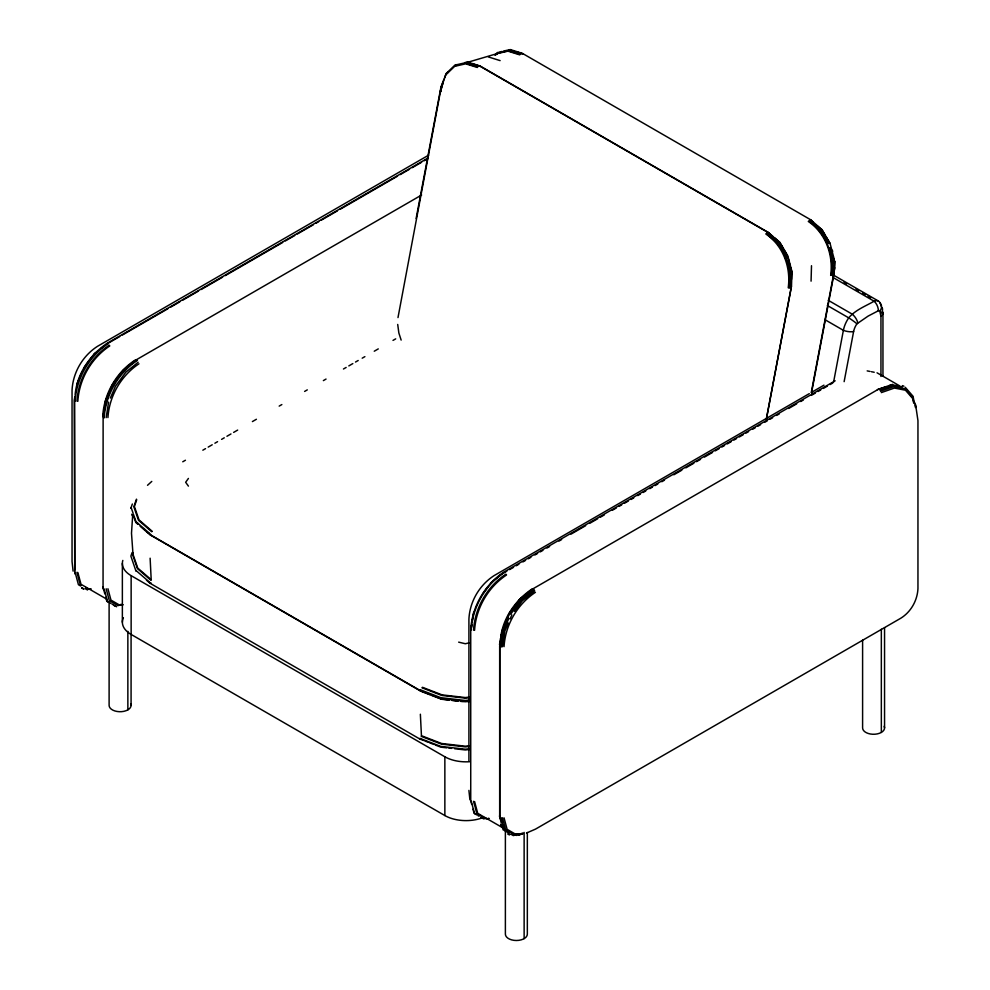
<?xml version="1.0" encoding="UTF-8"?>
<svg xmlns="http://www.w3.org/2000/svg" width="990" height="990" viewBox="0 0 990 990"><rect width="100%" height="100%" fill="white"/><g stroke="black" fill="none" stroke-linecap="round" stroke-linejoin="round"><path stroke-width="1.49" d="M834.087 271.458L834.261 265.431M788.226 287.756C791.022 267.535 783.226 245.669 765.938 234.073M788.807 287.88L789.253 272.337M789.624 288.016C792.507 267.263 784.501 244.815 766.755 232.91M791.047 287.694L791.233 280.95M791.431 274.255L788.349 259.813M791.27 287.187L791.307 285.825M791.493 279.403L791.715 271.619L790.688 267.671M791.48 286.927L791.926 271.483L787.817 255.804L783.808 249.047M811.07 281.16L811.503 265.716M830.66 275.393C833.481 255.074 825.635 233.096 808.273 221.438M831.315 275.393C834.149 254.925 826.254 232.774 808.756 221.03M832.541 275.468L832.998 259.64L829.843 247.587M833.716 274.663L833.766 272.894M834.1 261.051L834.162 259.108M833.753 275.022L833.865 271.285M834.075 264.021L834.211 259.244L830.016 243.231L821.836 229.42M834.632 267.449L834.545 269.119M132.722 514.59L131.497 533.251L133.007 554.338L137.734 568.05L151.198 579.682L150.121 558.199M397.992 317.592L441.218 87.318L446.057 74.188M835.238 261.323L834.533 269.466L811.28 392.56M471.426 627.623L471.772 624.74M74.894 396.186L74.225 400.467L74.819 573.854M75.116 394.762C76.973 373.7 89.954 354.791 107.291 343.183L427.816 158.128M75.104 401.123C76.539 378.118 89.1 356.363 108.306 343.617M76.948 401.148C78.346 378.774 90.573 357.6 109.247 345.201M77.839 401.296C79.225 379.145 91.328 358.182 109.816 345.894M102.774 415.701C104.16 393.537 116.263 372.574 134.764 360.298M103.108 416.295L103.517 413.659M103.876 411.419L104.495 407.484M104.853 405.195L105.571 400.591L112.575 384.429L116.956 378.526M103.48 417.644C104.891 398.512 113.442 379.467 128.118 366.931M104.173 417.916C105.621 394.911 118.181 373.143 137.375 360.397M106.153 417.644L108.591 402.101M107.935 417.582C109.271 396.074 121.028 375.73 138.971 363.813M471.203 628.403L471.723 624.665M472.329 620.767L472.75 618.131M473.121 615.768L473.666 612.29M471.19 629.949C472.626 606.858 485.249 585.016 504.516 572.22M473.529 630.16C474.928 607.749 487.167 586.563 505.865 574.138M474.569 630.345C475.955 608.194 488.058 587.231 506.558 574.955M499.505 644.75L500.519 638.278M500.73 636.978C503.291 617.624 515.53 600.237 531.494 589.347M499.764 645.257L500.445 640.926M501.051 637.003L501.497 634.219M501.67 633.056L505.135 622.846M499.814 646.334L502.338 630.197L504.145 626.051M502.413 646.668L504.863 631.026L508.353 622.982M504.034 646.656C505.395 624.925 517.275 604.358 535.417 592.317M443.409 81.625L440.29 92.33L441.206 87.405M416.109 218.555L440.996 86.848L443.037 81.588M766.371 418.82L791.258 287.112M766.409 419.079L791.295 287.372M811.503 393.03L833.815 274.948M833.617 381.967L843.381 330.326A20.555 11.868 -60 0 1 848.715 317.852C855.261 309.994 865.446 306.182 874.133 301.22A10.296 5.952 -60 0 1 880.147 303.051L881.211 306.281M844.136 381.657L853.615 331.526A12.697 7.326 -60 0 1 856.919 323.829L868.082 316.119L878.377 310.736A2.438 1.411 -60 0 1 879.801 311.169L880.952 316.243L880.952 376.46M440.29 92.33L443.025 82.281M130.89 508.291L132.338 503.997M135.779 501.126L133.836 506.769L138.501 520.307L151.779 531.779M136.162 500L136.459 499.158M136.707 499.764L134.392 506.472L139.008 519.886L152.175 531.259M132.103 552.568L130.878 556.108L135.976 571.131M133.266 553.101L132.672 554.833L134.751 560.86M443.31 80.883L444.003 79.064M444.56 77.616L446.082 73.631L454.893 65.13L466.179 62.568L478.207 66.318M76.737 384.392L82.207 371.918M110.323 398.104L115.521 386.125L125.903 372.129L138.142 362.253M505.717 621.497L509.219 613.429L519.701 599.284L526.123 594.111M504.739 624.665L509.541 613.602L514.924 606.338M508.848 618.366L503.464 630.766L500.952 646.841L501.695 646.804M510.098 618.96L511.842 614.939M188.422 478.43L185.662 482.279L188.422 486.127M83.903 367.872L89.273 360.632M90.041 359.667L94.632 353.393M117.822 377.351L123.069 370.272L126.671 367.377M483.157 593.381L487.488 587.553M515.827 605.125L520.307 599.074L533.016 588.815M510.642 614.245L521.371 599.767L534.018 589.557L534.612 590.906L522.287 600.843L514.454 611.412M447.134 73.136L448.223 72.097M455.054 65.686L456.155 64.61M446.094 74.609L454.682 66.33L465.671 63.83L477.39 67.481M495.446 54.524L497.661 52.396M495.025 55.353L497.203 53.262L508.328 50.725L520.196 54.438M495.817 54.722L496.893 53.683L507.944 51.171L519.713 54.846M496.819 54.264L499.034 52.136L501.843 51.492M147.522 485.298L151.779 481.412M94.397 353.801L97.243 351.5M101.19 348.319L103.406 346.537M127.71 366.523L129.257 365.273M130.259 364.469L135.444 360.286M131.62 364.11L136.806 359.927M490.458 583.197L503.18 573.012M527.88 592.688L532.063 589.31M428.695 155.121L97.478 346.339C82.591 355.917 72.839 372.686 72.047 390.382L72.047 561.553L73.099 571.143M106.4 344.248L119.753 336.538M122.426 335.004L167.83 308.781M170.503 307.234L179.846 301.839M182.519 300.304L198.544 291.048M201.218 289.501L222.589 277.163M225.262 275.628L282.682 242.476M285.355 240.929L294.711 235.533M297.371 233.987L313.409 224.73M316.07 223.196L318.743 221.649M321.416 220.114L337.442 210.858M340.114 209.311L397.547 176.158M400.207 174.611L409.563 169.216M412.236 167.681L421.579 162.286M424.252 160.739L428.262 158.425M135.308 360.372L421.629 195.005M182.754 461.786L185.439 460.239M202.839 450.19L205.524 448.643M208.197 447.096L212.219 444.77M214.892 443.223L217.577 441.676M221.599 439.362L224.272 437.815M226.945 436.268L230.967 433.954M233.64 432.407L237.662 430.081M252.401 421.579L256.41 419.265M279.18 406.11L281.853 404.564M304.623 391.421L307.296 389.874M323.371 380.606L326.044 379.059M343.456 368.998L346.141 367.451M348.814 365.916L352.836 363.59M355.509 362.043L358.194 360.496M362.204 358.182L364.889 356.635M374.257 351.215L378.279 348.901M393.005 340.399L395.691 338.852M809.276 393.649L494.097 575.611C479.383 585.115 469.718 601.697 468.914 619.22L468.914 761.087M811.949 392.102L823.977 385.16M835.152 380.804L503.935 572.034C484.692 584.768 472.131 606.499 470.733 629.541L470.733 800.712L471.71 804.375M504.207 572.715L506.88 571.168M509.553 569.621L513.55 567.32M516.223 565.773L518.896 564.226M522.906 561.912L525.579 560.377M528.252 558.83L530.912 557.296M534.922 554.982L537.595 553.435M540.268 551.888L542.941 550.353M546.95 548.039L549.611 546.492M558.966 541.097L561.639 539.55M570.982 534.154L585.672 525.678M589.681 523.364L597.7 518.735M600.361 517.188L604.37 514.887M612.389 510.258L616.386 507.944M619.059 506.397L621.732 504.863M624.405 503.316L628.415 501.002M631.088 499.455L633.749 497.921M637.758 495.606L640.431 494.06M643.104 492.525L645.777 490.978M649.787 488.664L652.447 487.117M655.12 485.583L657.793 484.036M661.803 481.722L664.476 480.187M673.819 474.792L681.838 470.163M685.835 467.849L693.854 463.221M696.527 461.674L700.536 459.36M704.534 457.046L712.553 452.43M715.226 450.883L719.223 448.569M721.896 447.022L724.569 445.488M727.242 443.941L731.251 441.627M733.924 440.092L736.585 438.545M739.258 436.998L743.267 434.684M745.94 433.15L748.613 431.603M752.623 429.289L755.283 427.754M757.956 426.207L760.629 424.661M764.639 422.359L767.312 420.812M769.985 419.265L772.646 417.731M776.655 415.416L779.328 413.87M788.671 408.474L796.69 403.846M800.7 401.532L803.373 399.997M811.379 395.369L815.389 393.055M818.062 391.508L820.735 389.973M823.395 388.427L827.405 386.112M830.078 384.565L832.751 383.031M531.952 589.396L878.39 389.256L884.676 387.276M522.98 833.58L518.859 835.065M522.745 833.691L516.433 835.436M877.4 389.639L892.683 384.33M889.156 385.716L891.396 384.937M880.506 391.199L893.896 386.546L905.244 388.748L912.817 397.473L913.683 401.965M881.31 392.609L894.391 388.068L905.466 390.221L912.867 398.735L913.683 403.017M526.482 833.035L535.503 829.125L900.863 618.181C910.998 611.832 917.384 600.485 917.953 588.58L917.953 420.626L915.589 404.625M151.062 582.974L149.849 583.122L146.458 580.189M522.844 833.06L518.624 834.347M466.117 62.754L496.893 53.683M91.142 588.889L87.838 588.728M107.935 588.753L110.967 600.101L119.283 604.902L121.275 604.37M121.448 604.692L117.983 605.62L109.321 600.633L106.153 588.803M486.152 818.223L483.677 818.891L481.4 817.567M517.51 833.951L514.342 834.805L505.605 829.756L504.603 826.019M516.198 834.83L513.315 835.597L511.05 834.285M469.347 642.795L465.337 643.748L458.667 642.151M503.316 51.109L510.308 49.574L518.29 52.062M464.657 62.679L467.478 62.036L469.928 62.803M466.896 62.828L469.767 62.976M454.744 65.81L456.143 65.489M467.391 63.014L468.765 62.704M487.835 818.619L489.023 818.346M486.239 818.916L488.701 818.532M469.693 697.047L465.337 697.542L442.109 694.881L422.421 687.283M469.73 697.665L465.337 698.16L441.899 695.475L422.025 687.803M469.928 699.955L465.337 700.487L440.859 697.678L420.107 689.671M469.953 700.858L465.337 701.39L440.773 698.569M468.32 701.39L462.355 701.39M469.792 701.477L460.882 701.477M469.792 745.693L465.337 746.2L441.577 743.478L421.443 735.706L420.366 714.223M469.817 746.373L465.337 746.893L441.453 744.146L421.208 736.337M469.953 748.688L465.337 749.22L440.76 746.386L419.933 738.354M469.928 749.43L465.337 749.962L454.633 748.737M119.283 604.902L123.218 604.754M522.225 833.976L515.555 834.211L507.128 829.335L504.034 817.827M448.94 699.843L441.478 698.99L419.946 690.525M453.408 700.363L457.887 700.87M449.002 700.116L441.589 699.262L431.516 695.376M451.972 700.45L457.912 701.143M446.973 747.858L440.847 747.153L435.204 744.975M448.507 748.032L451.564 748.378M867.178 370.891L870 371.436M871.41 371.708L874.22 372.265M902.373 386.768L893.648 385.073L879.924 389.85L880.271 390.518M890.703 385.011L892.114 385.296M467.763 63.669L468.815 63.917M518.785 52.21L522.336 53.324L811.008 219.966M519.478 52.767L520.406 53.064M521.272 53.336L522.621 53.757M512.003 50.75L512.919 51.035M521.705 53.782L522.794 54.116M508.984 49.822L512.634 50.96M513.86 51.344L521.049 53.584M488.355 56.937L500.123 60.613M471.141 63.174L479.556 65.81M471.648 63.608L476.202 64.981M477.106 65.303L480.546 66.38M465.869 63.273L477.725 66.974M421.443 691.49L430.081 694.819M420.094 739.146L423.633 740.508M424.821 740.966L428.373 742.339M429.549 742.785L433.793 744.43M902.484 385.605L903.932 386.211M81.675 588.147L83.878 589.149M507.845 834.162L509.392 834.879M479.804 65.847L768.351 232.44M480.311 66.38L768.859 232.972M832.961 274.812L878.39 301.034M844.074 282.224L846.747 283.771M856.102 289.167L858.763 290.714M862.773 293.028L865.446 294.575M868.119 296.109L870.792 297.656M832.714 277.311L874.133 301.22A9.083 5.767 65.5 0 1 878.377 310.736M828.197 300.279L852.241 314.152A9.083 4.529 54 0 1 857.798 322.901M827.343 305.514L848.715 317.852A9.083 1.015 34.5 0 1 856.919 323.829M824.67 319.522L843.381 330.326A9.083 3.849 10.7 0 0 853.615 331.526M877.041 372.809L899.353 385.692M151.074 535.169L421.319 691.193M150.059 534.86L420.305 690.884M149.75 583.085L419.995 739.109M122.822 560.427A29.948 17.288 0 0 0 131.138 575.66L444.857 756.781A29.948 17.288 0 0 0 469.941 761.694M106.722 599.136L81.007 584.286L77.839 572.468M502.673 827.739L477.737 813.347L474.569 801.516M81.254 584.929L80.165 584.298L79.212 580.771M85.647 587.466L86.736 588.097M481.14 815.859L476.747 813.322L475.2 807.555M483.33 817.134L485.533 818.396M508.798 832.986L504.269 830.375L502.611 824.187M80.71 586.031L78.433 584.719L75.104 572.282M85.251 588.666L87.528 589.978M110.917 603.479L107.514 601.512L104.173 589.075M112.056 604.135L113.194 604.791M114.333 605.447L116.61 606.759M475.2 813.792L474.062 813.137L473.01 809.189M480.893 817.084L482.031 817.74M107.972 601.97L106.821 601.314L105.757 597.329M113.689 605.274L114.828 605.929M476.821 814.931L474.532 813.607L471.19 801.108M477.96 815.587L479.111 816.243M123.391 617.735A29.948 17.288 0 0 0 131.138 634.441L444.857 815.55A29.948 17.288 0 0 0 481.004 818.297M81.663 587.602L83.618 588.741M508.303 833.456L509.924 834.508M149.861 533.647L135.989 521.656L133.551 514.59M137.486 523.475L138.39 524.267M147.176 531.989L148.079 532.769M148.376 532.88L151.198 535.466M137.944 524.354L135.779 522.485L133.947 517.164M140.11 526.222L149.7 534.501M150.963 580.313L137.424 568.619L135.048 561.726M135.766 570.302L149.688 582.33M810.897 219.916L821.96 229.717L824.658 234.457M811.342 220.708L813.335 222.441M816.998 225.621L821.997 229.977M809.597 220.176L820.574 229.717L824.682 236.647M768.71 232.811L773.45 236.932M774.452 237.625L779.811 242.278L783.14 247.908M768.104 232.403L779.08 241.931L787.298 255.791M766.272 233.566L777.051 242.934M905.281 387.338L913.052 396.285L914.413 403.413M825.994 236.697L826.984 238.38M827.987 240.063L829.979 243.429M825.363 237.798L828.791 243.577M779.501 242.191L780.85 244.456M781.518 245.594L782.533 247.302M783.548 249.01L788.275 258.452M778.066 244.641L779.068 246.337M500.631 824.348L501.46 826.724M137.449 522.98L137.746 523.846M131.125 507.524L133.155 513.414M401.148 340.09L398.859 332.999L397.708 324.448M131.744 514.231L132.19 515.604M500.866 824.633L501.41 826.551M504.479 825.536L502.413 817.827L500.952 818L502.338 823.16M499.764 816.428L500.42 818.891M499.505 815.909L500.47 819.955M500.693 820.797L501.286 822.999M502.14 826.167L503.143 829.929M473.529 801.318L474.891 806.404M103.48 588.815L104.841 593.901M102.774 586.86L103.443 589.359M76.948 572.319L79.014 580.016M832.343 250.247L832.677 251.522M788.622 259.764L789.302 262.399M789.649 263.724L790.342 266.347M785.12 256.546L785.639 258.526M915.045 403.054L915.589 407.534L915.292 404.861M469.916 799.821L468.914 790.391M789.29 274.96L789.302 276.408M884.553 627.846L884.553 727.935M882.956 312.667L882.956 375.965M881.335 629.256L881.335 732.414M862.599 640.171L862.599 727.935A10.977 6.336 0 0 0 875.012 734.221A10.977 6.336 0 0 0 884.181 726.301M527.336 832.528L527.336 934.164A10.977 6.336 0 0 1 516.359 940.5A10.977 6.336 0 0 1 505.383 934.164L505.383 830.994M524.131 832.392L524.131 938.644M499.789 645.121L499.789 816.292M499.665 645.802L499.665 816.96M444.857 756.781L444.857 815.55M131.138 575.66L131.138 634.441M131.076 634.553L131.076 705.375M127.858 631.335L127.858 709.867M122.364 563.434L122.364 622.203M109.11 602.217L109.11 705.375A10.977 6.336 0 0 0 121.535 711.662A10.977 6.336 0 0 0 130.705 703.741M103.121 416.134L103.059 587.924M74.695 399.156L74.695 570.314M882.573 311.404A9.083 5.247 0 0 1 880.952 316.243M882.127 307.605A9.083 6.373 -14.1 0 1 880.667 313.768M880.147 303.051A9.083 6.794 -22.8 0 1 879.801 311.169"/></g></svg>
